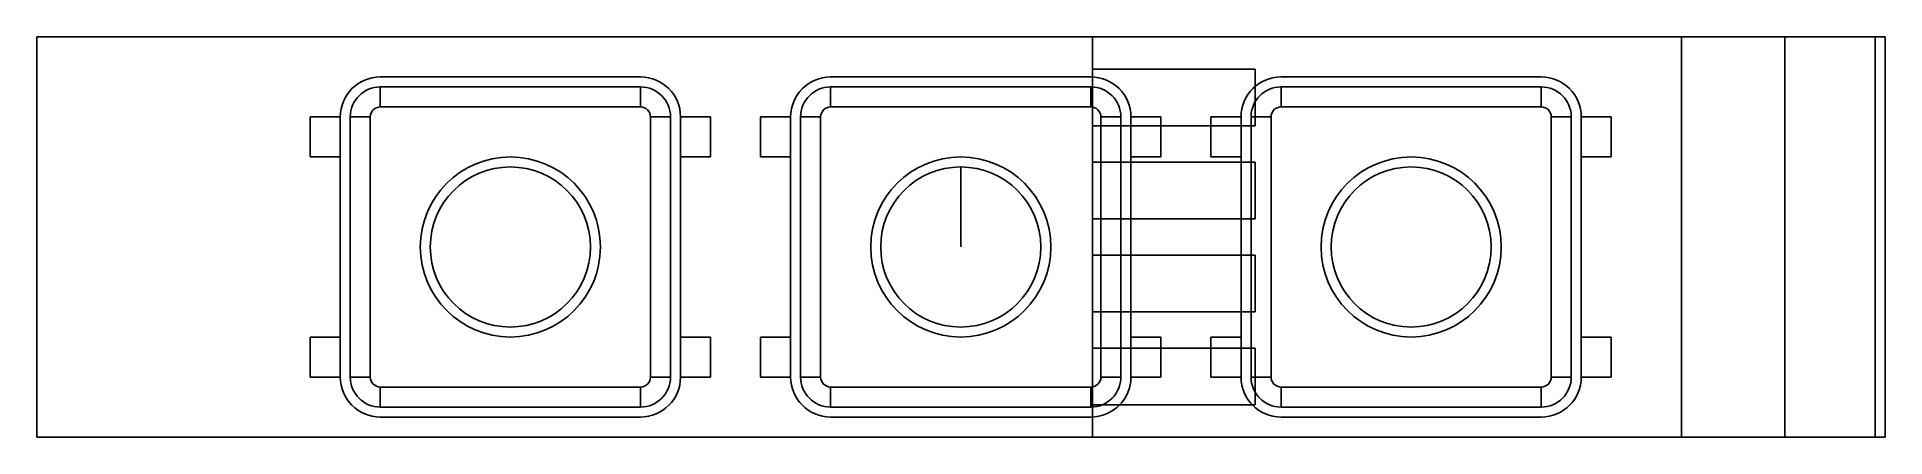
# Model space of a CAD drawing. Header units: millimetres. Extents: x 2.7 to 21.2, y 11.1 to 15.1.
import ezdxf

# ---------------------------------------------------------------- set-up
doc = ezdxf.new("R2010")
doc.units = ezdxf.units.MM
doc.layers.add('10', color=7, linetype='Continuous')

msp = doc.modelspace()

# ---------------------------------------------------------------- linework, layer by layer
at = {"color": 7, "linetype": 'Continuous', "lineweight": 25}
for p, q in [((2.746, 11.119), (2.746, 15.119)), ((20.211, 15.119), (2.746, 15.119)), ((2.746, 15.119), (19.176, 15.119)), ((13.291, 14.798), (13.291, 15.119)), ((13.291, 11.119), (13.291, 15.119)), ((13.291, 15.119), (20.211, 15.119)), ((19.176, 15.119), (19.176, 11.119)), ((19.176, 15.119), (20.211, 15.119)), ((20.211, 11.119), (20.211, 15.119)), ((21.111, 15.119), (20.211, 15.119)), ((20.211, 15.119), (21.111, 15.119)), ((21.211, 15.119), (20.211, 15.119)), ((20.211, 15.119), (21.211, 15.119)), ((21.111, 11.119), (21.111, 15.119)), ((21.211, 11.119), (21.211, 15.119)), ((13.291, 14.23), (13.291, 14.798)), ((13.291, 14.798), (14.917, 14.798)), ((14.917, 14.798), (14.917, 14.23)), ((8.776, 14.719), (6.176, 14.719)), ((6.176, 14.619), (8.776, 14.619)), ((6.176, 14.419), (6.176, 14.619)), ((8.776, 14.419), (8.776, 14.619)), ((13.276, 14.719), (10.676, 14.719)), ((10.676, 14.619), (13.276, 14.619)), ((10.676, 14.419), (10.676, 14.619)), ((13.276, 14.419), (13.276, 14.619)), ((17.776, 14.719), (15.176, 14.719)), ((15.176, 14.619), (17.776, 14.619)), ((15.176, 14.419), (15.176, 14.619)), ((17.776, 14.419), (17.776, 14.619)), ((6.176, 14.419), (8.776, 14.419)), ((10.676, 14.419), (13.276, 14.419)), ((15.176, 14.419), (17.776, 14.419)), ((5.476, 13.919), (5.476, 14.319)), ((5.476, 14.319), (5.776, 14.319)), ((5.776, 14.319), (5.776, 11.719)), ((5.776, 14.319), (5.776, 13.919)), ((5.876, 11.719), (5.876, 14.319)), ((6.076, 14.319), (5.876, 14.319)), ((6.076, 11.719), (6.076, 14.319)), ((8.876, 11.719), (8.876, 14.319)), ((8.876, 14.319), (9.076, 14.319)), ((9.076, 11.719), (9.076, 14.319)), ((9.476, 14.319), (9.176, 14.319)), ((9.176, 14.319), (9.176, 13.919)), ((9.176, 14.319), (9.176, 11.719)), ((9.476, 13.919), (9.476, 14.319)), ((9.976, 14.319), (10.276, 14.319)), ((9.976, 13.919), (9.976, 14.319)), ((10.276, 14.319), (10.276, 11.719)), ((10.276, 14.319), (10.276, 13.919)), ((10.376, 11.719), (10.376, 14.319)), ((10.576, 14.319), (10.376, 14.319)), ((10.576, 11.719), (10.576, 14.319)), ((13.291, 13.868), (13.291, 14.23)), ((14.917, 14.23), (13.291, 14.23)), ((13.376, 11.719), (13.376, 14.319)), ((13.376, 14.319), (13.576, 14.319)), ((13.576, 11.719), (13.576, 14.319)), ((13.976, 14.319), (13.676, 14.319)), ((13.676, 14.319), (13.676, 11.719)), ((13.676, 14.319), (13.676, 13.919)), ((13.976, 13.919), (13.976, 14.319)), ((14.476, 14.319), (14.776, 14.319)), ((14.476, 13.919), (14.476, 14.319)), ((14.776, 14.319), (14.776, 11.719)), ((14.776, 14.319), (14.776, 13.919)), ((14.876, 11.719), (14.876, 14.319)), ((15.076, 14.319), (14.876, 14.319)), ((15.076, 11.719), (15.076, 14.319)), ((17.876, 11.719), (17.876, 14.319)), ((17.876, 14.319), (18.076, 14.319)), ((18.076, 11.719), (18.076, 14.319)), ((18.476, 14.319), (18.176, 14.319)), ((18.176, 14.319), (18.176, 11.719)), ((18.176, 14.319), (18.176, 13.919)), ((18.476, 13.919), (18.476, 14.319)), ((5.776, 13.919), (5.476, 13.919)), ((5.776, 13.919), (5.776, 12.119)), ((9.176, 13.919), (9.476, 13.919)), ((9.176, 13.919), (9.176, 12.119)), ((10.276, 13.919), (9.976, 13.919)), ((10.276, 13.919), (10.276, 12.119)), ((13.291, 13.3), (13.291, 13.868)), ((13.291, 13.868), (14.917, 13.868)), ((13.676, 13.919), (13.676, 12.119)), ((13.676, 13.919), (13.976, 13.919)), ((14.776, 13.919), (14.476, 13.919)), ((14.776, 13.919), (14.776, 12.119)), ((14.917, 13.868), (14.917, 13.3)), ((18.176, 13.919), (18.476, 13.919)), ((18.176, 13.919), (18.176, 12.119)), ((13.291, 12.938), (13.291, 13.3)), ((14.917, 13.3), (13.291, 13.3)), ((13.291, 12.37), (13.291, 12.938)), ((13.291, 12.938), (14.917, 12.938)), ((14.917, 12.938), (14.917, 12.37)), ((13.291, 12.008), (13.291, 12.37)), ((14.917, 12.37), (13.291, 12.37)), ((5.476, 12.119), (5.476, 11.719)), ((5.776, 12.119), (5.476, 12.119)), ((5.776, 11.719), (5.776, 12.119)), ((9.176, 12.119), (9.476, 12.119)), ((9.176, 11.719), (9.176, 12.119)), ((9.476, 12.119), (9.476, 11.719)), ((9.976, 12.119), (9.976, 11.719)), ((10.276, 12.119), (9.976, 12.119)), ((10.276, 11.719), (10.276, 12.119)), ((13.291, 11.44), (13.291, 12.008)), ((13.291, 12.008), (14.917, 12.008)), ((13.676, 11.719), (13.676, 12.119)), ((13.676, 12.119), (13.976, 12.119)), ((13.976, 12.119), (13.976, 11.719)), ((14.476, 12.119), (14.476, 11.719)), ((14.776, 12.119), (14.476, 12.119)), ((14.776, 11.719), (14.776, 12.119)), ((14.917, 12.008), (14.917, 11.44)), ((18.176, 12.119), (18.476, 12.119)), ((18.176, 11.719), (18.176, 12.119)), ((18.476, 12.119), (18.476, 11.719)), ((5.476, 11.719), (5.776, 11.719)), ((6.076, 11.719), (5.876, 11.719)), ((8.876, 11.719), (9.076, 11.719)), ((9.476, 11.719), (9.176, 11.719)), ((9.976, 11.719), (10.276, 11.719)), ((10.576, 11.719), (10.376, 11.719)), ((13.376, 11.719), (13.576, 11.719)), ((13.976, 11.719), (13.676, 11.719)), ((14.476, 11.719), (14.776, 11.719)), ((15.076, 11.719), (14.876, 11.719)), ((17.876, 11.719), (18.076, 11.719)), ((18.476, 11.719), (18.176, 11.719)), ((6.176, 11.619), (8.776, 11.619)), ((6.176, 11.619), (6.176, 11.419)), ((8.776, 11.619), (8.776, 11.419)), ((10.676, 11.619), (13.276, 11.619)), ((10.676, 11.619), (10.676, 11.419)), ((13.276, 11.619), (13.276, 11.419)), ((15.176, 11.619), (17.776, 11.619)), ((15.176, 11.619), (15.176, 11.419)), ((17.776, 11.619), (17.776, 11.419)), ((6.176, 11.419), (8.776, 11.419)), ((8.776, 11.319), (6.176, 11.319)), ((10.676, 11.419), (13.276, 11.419)), ((13.276, 11.319), (10.676, 11.319)), ((13.291, 11.119), (13.291, 11.44)), ((14.917, 11.44), (13.291, 11.44)), ((15.176, 11.419), (17.776, 11.419)), ((17.776, 11.319), (15.176, 11.319)), ((20.211, 11.119), (2.746, 11.119)), ((19.176, 11.119), (2.746, 11.119)), ((20.211, 11.119), (13.291, 11.119)), ((19.176, 11.119), (20.211, 11.119)), ((20.211, 11.119), (21.111, 11.119)), ((21.111, 11.119), (20.211, 11.119)), ((21.211, 11.119), (20.211, 11.119)), ((20.211, 11.119), (21.211, 11.119))]:
    msp.add_line(p, q, dxfattribs=at)
for centre, radius in [((7.476, 13.019), 0.9), ((7.476, 13.019), 0.9), ((11.976, 13.019), 0.9), ((11.976, 13.019), 0.9), ((16.476, 13.019), 0.9), ((16.476, 13.019), 0.9), ((7.476, 13.019), 0.8), ((11.976, 13.019), 0.8), ((16.476, 13.019), 0.8)]:
    msp.add_circle(centre, radius, dxfattribs=at)
for centre, radius, start, end in [((6.176, 14.319), 0.4, 90, 180), ((6.176, 14.319), 0.4, 90, 180), ((6.176, 14.319), 0.3, 90, 180), ((8.776, 14.319), 0.4, 0, 90), ((8.776, 14.319), 0.4, 0, 90), ((8.776, 14.319), 0.3, 0, 90), ((10.676, 14.319), 0.4, 90, 180), ((10.676, 14.319), 0.4, 90, 180), ((10.676, 14.319), 0.3, 90, 180), ((13.276, 14.319), 0.4, 0, 90), ((13.276, 14.319), 0.4, 0, 90), ((13.276, 14.319), 0.3, 0, 90), ((15.176, 14.319), 0.4, 90, 180), ((15.176, 14.319), 0.4, 90, 180), ((15.176, 14.319), 0.3, 90, 180), ((17.776, 14.319), 0.4, 0, 90), ((17.776, 14.319), 0.4, 0, 90), ((17.776, 14.319), 0.3, 0, 90), ((6.176, 14.319), 0.1, 90, 180), ((8.776, 14.319), 0.1, 0, 90), ((10.676, 14.319), 0.1, 90, 180), ((13.276, 14.319), 0.1, 0, 90), ((15.176, 14.319), 0.1, 90, 180), ((17.776, 14.319), 0.1, 0, 90), ((6.176, 11.719), 0.4, 180, 270), ((6.176, 11.719), 0.4, 180, 270), ((6.176, 11.719), 0.3, 180, 270), ((6.176, 11.719), 0.1, 180, 270), ((8.776, 11.719), 0.1, 270, 0), ((8.776, 11.719), 0.4, 270, 0), ((8.776, 11.719), 0.4, 270, 0), ((8.776, 11.719), 0.3, 270, 0), ((10.676, 11.719), 0.4, 180, 270), ((10.676, 11.719), 0.4, 180, 270), ((10.676, 11.719), 0.3, 180, 270), ((10.676, 11.719), 0.1, 180, 270), ((13.276, 11.719), 0.1, 270, 0), ((13.276, 11.719), 0.4, 270, 0), ((13.276, 11.719), 0.3, 270, 0), ((13.276, 11.719), 0.4, 270, 0), ((15.176, 11.719), 0.4, 180, 270), ((15.176, 11.719), 0.4, 180, 270), ((15.176, 11.719), 0.3, 180, 270), ((15.176, 11.719), 0.1, 180, 270), ((17.776, 11.719), 0.1, 270, 0), ((17.776, 11.719), 0.4, 270, 0), ((17.776, 11.719), 0.3, 270, 0), ((17.776, 11.719), 0.4, 270, 0)]:
    msp.add_arc(centre, radius, start, end, dxfattribs=at)
at = {"layer": '10'}
msp.add_line((11.976, 13.019), (11.976, 13.819), dxfattribs=at)

doc.saveas('drawing.dxf')
